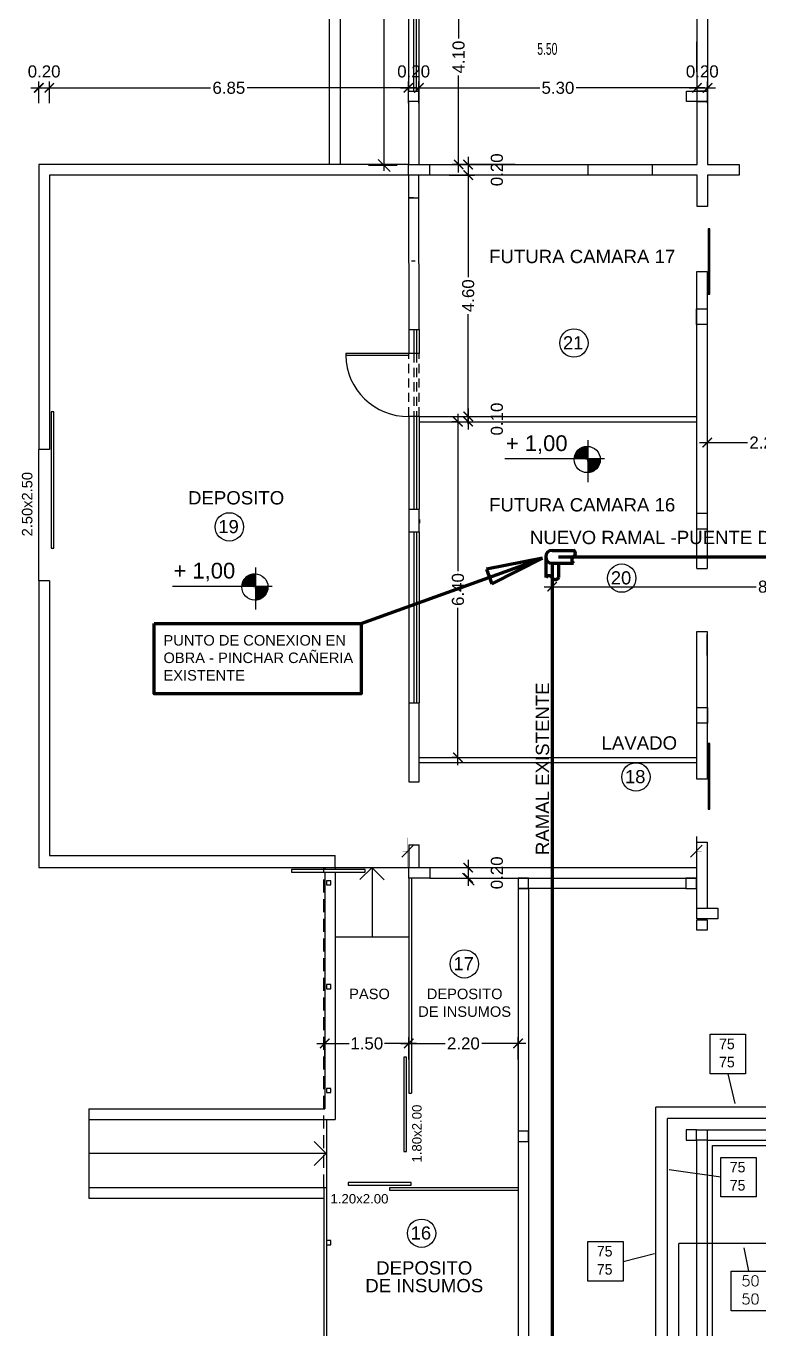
# Model space of a CAD drawing. Extents: x -106 to 115, y -156 to 65.
# Drawn here: x -22.27 to -8.31, y -68.69 to -43.86 of the extents above; entities that cross this region are included whole.
import ezdxf
from ezdxf.enums import TextEntityAlignment as Align

# ---------------------------------------------------------------- set-up
doc = ezdxf.new("R2010")
doc.units = 0
doc.header["$LTSCALE"] = 100
doc.header["$MEASUREMENT"] = 0
doc.linetypes.add('HIDDEN', pattern=[0.375, 0.25, -0.125])
doc.layers.get('0').update_dxf_attribs({"color": 9, "linetype": 'CONTINUOUS'})
doc.layers.get('DEFPOINTS').update_dxf_attribs({"color": 9, "linetype": 'CONTINUOUS'})
for name, color, linetype in [('COTAS', 9, 'CONTINUOUS'), ('IFA-BAJA01', 5, 'CONTINUOUS'), ('IFA-MEDIA 02', 32, 'CONTINUOUS'), ('MUROS', 9, 'CONTINUOUS'), ('PUERTAS', 9, 'CONTINUOUS'), ('SOLADO-CORTE', 9, 'CONTINUOUS'), ('texto', 9, 'CONTINUOUS'), ('UNTITLED-1', 9, 'CONTINUOUS')]:
    doc.layers.add(name, color=color, linetype=linetype)
doc.layers.add('IFA-MEDIA 01', color=20, linetype='CONTINUOUS', lineweight=30)
doc.styles.get("Standard").update_dxf_attribs({"font": 'arial.ttf'})
doc.dimstyles.get("Standard").update_dxf_attribs({"dimtxt": 0.23, "dimasz": 0.18, "dimexe": 0.12, "dimexo": 0.2, "dimgap": 0.05, "dimtad": 0, "dimzin": 0, "dimdsep": 46, "dimtxsty": 'Standard', "dimblk": 'ARCHTICK', "dimcen": 0.09, "dimdle": 0.15, "dimadec": 0, "dimazin": 0, "dimtfac": 1, "dimtofl": 0, "dimtmove": 2, "dimatfit": 3, "dimfxl": 1, "dimtolj": 1, "dimtzin": 0, "dimarcsym": 0})

# ---------------------------------------------------------------- blocks, each defined once
blk = doc.blocks.new('_ARCHTICK')
at = {"color": 0, "linetype": 'ByBlock', "const_width": 0.15}
blk.add_lwpolyline([(-0.5, -0.5), (0.5, 0.5)], dxfattribs=at)
blk = doc.blocks.new('*D125')
at = {"layer": 'COTAS', "color": 0, "linetype": 'Continuous', "lineweight": -2, "transparency": 16777216}
for p, q in [((-16.732, -63.253), (-16.119, -63.253)), ((-16.581, -63.56), (-16.581, -63.133)), ((-14.832, -63.253), (-15.444, -63.253)), ((-14.982, -63.56), (-14.982, -63.133))]:
    blk.add_line(p, q, dxfattribs=at)
at = {"layer": 'DEFPOINTS', "color": 0, "linetype": 'Continuous', "transparency": 16777216}
for p in [(-14.982, -63.253), (-16.581, -63.76), (-14.982, -63.76)]:
    blk.add_point(p, dxfattribs=at)
at = {"layer": 'COTAS', "color": 0, "linetype": 'Continuous', "lineweight": -2, "transparency": 16777216, "xscale": 0.18, "yscale": 0.18, "zscale": 0.18, "rotation": 180}
blk.add_blockref('_ARCHTICK', (-16.581, -63.253), dxfattribs=at)
at = {"layer": 'COTAS', "color": 0, "linetype": 'Continuous', "lineweight": -2, "transparency": 16777216, "xscale": 0.18, "yscale": 0.18, "zscale": 0.18}
blk.add_blockref('_ARCHTICK', (-14.982, -63.253), dxfattribs=at)
at = {"layer": 'COTAS', "color": 0, "linetype": 'Continuous', "transparency": 16777216, "insert": (-15.781, -63.253), "char_height": 0.23, "attachment_point": 5}
blk.add_mtext('\\A1;1.50', dxfattribs=at)
blk = doc.blocks.new('*D126')
at = {"layer": 'COTAS', "color": 0, "linetype": 'Continuous', "lineweight": -2, "transparency": 16777216}
for p, q in [((-15.132, -63.253), (-14.29, -63.253)), ((-14.982, -63.56), (-14.982, -63.133)), ((-12.748, -63.253), (-13.59, -63.253)), ((-12.898, -63.56), (-12.898, -63.133))]:
    blk.add_line(p, q, dxfattribs=at)
at = {"layer": 'DEFPOINTS', "color": 0, "linetype": 'Continuous', "transparency": 16777216}
for p in [(-12.898, -63.253), (-14.982, -63.76), (-12.898, -63.76)]:
    blk.add_point(p, dxfattribs=at)
at = {"layer": 'COTAS', "color": 0, "linetype": 'Continuous', "lineweight": -2, "transparency": 16777216, "xscale": 0.18, "yscale": 0.18, "zscale": 0.18, "rotation": 180}
blk.add_blockref('_ARCHTICK', (-14.982, -63.253), dxfattribs=at)
at = {"layer": 'COTAS', "color": 0, "linetype": 'Continuous', "lineweight": -2, "transparency": 16777216, "xscale": 0.18, "yscale": 0.18, "zscale": 0.18}
blk.add_blockref('_ARCHTICK', (-12.898, -63.253), dxfattribs=at)
at = {"layer": 'COTAS', "color": 0, "linetype": 'Continuous', "transparency": 16777216, "insert": (-13.94, -63.253), "char_height": 0.23, "attachment_point": 5}
blk.add_mtext('\\A1;2.20', dxfattribs=at)
blk = doc.blocks.new('*D177')
at = {"layer": 'COTAS', "color": 0, "linetype": 'Continuous', "lineweight": -2, "transparency": 16777216}
for p, q in [((-13.848, -46.349), (-13.848, -46.849)), ((-14.212, -46.499), (-13.728, -46.499)), ((-14.212, -46.699), (-13.728, -46.699))]:
    blk.add_line(p, q, dxfattribs=at)
at = {"layer": 'DEFPOINTS', "color": 0, "linetype": 'Continuous', "transparency": 16777216}
for p in [(-14.412, -46.499), (-14.412, -46.699), (-13.848, -46.699)]:
    blk.add_point(p, dxfattribs=at)
at = {"layer": 'COTAS', "color": 0, "linetype": 'Continuous', "lineweight": -2, "transparency": 16777216, "xscale": 0.18, "yscale": 0.18, "zscale": 0.18}
for p, rotation in [((-13.848, -46.499), 90), ((-13.848, -46.699), 270)]:
    blk.add_blockref('_ARCHTICK', p, dxfattribs=dict(at, rotation=rotation))
at = {"layer": 'COTAS', "color": 0, "linetype": 'Continuous', "transparency": 16777216, "insert": (-13.301, -46.599), "char_height": 0.23, "attachment_point": 5, "rotation": 90}
blk.add_mtext('\\A1;0.20', dxfattribs=at)
blk = doc.blocks.new('*D178')
at = {"layer": 'COTAS', "color": 0, "linetype": 'Continuous', "lineweight": -2, "transparency": 16777216}
for p, q in [((-13.848, -46.549), (-13.848, -48.646)), ((-14.212, -46.699), (-13.728, -46.699)), ((-13.848, -51.45), (-13.848, -49.352)), ((-14.212, -51.3), (-13.728, -51.3))]:
    blk.add_line(p, q, dxfattribs=at)
at = {"layer": 'DEFPOINTS', "color": 0, "linetype": 'Continuous', "transparency": 16777216}
for p in [(-14.412, -46.699), (-14.412, -51.3), (-13.848, -51.3)]:
    blk.add_point(p, dxfattribs=at)
at = {"layer": 'COTAS', "color": 0, "linetype": 'Continuous', "lineweight": -2, "transparency": 16777216, "xscale": 0.18, "yscale": 0.18, "zscale": 0.18}
for p, rotation in [((-13.848, -46.699), 90), ((-13.848, -51.3), 270)]:
    blk.add_blockref('_ARCHTICK', p, dxfattribs=dict(at, rotation=rotation))
at = {"layer": 'COTAS', "color": 0, "linetype": 'Continuous', "transparency": 16777216, "insert": (-13.848, -48.999), "char_height": 0.23, "attachment_point": 5, "rotation": 90}
blk.add_mtext('\\A1;4.60', dxfattribs=at)
blk = doc.blocks.new('*D179')
at = {"layer": 'COTAS', "color": 0, "linetype": 'Continuous', "lineweight": -2, "transparency": 16777216}
for p, q in [((-13.848, -51.15), (-13.848, -51.55)), ((-14.212, -51.3), (-13.728, -51.3)), ((-14.212, -51.4), (-13.728, -51.4))]:
    blk.add_line(p, q, dxfattribs=at)
at = {"layer": 'DEFPOINTS', "color": 0, "linetype": 'Continuous', "transparency": 16777216}
for p in [(-14.412, -51.3), (-14.412, -51.4), (-13.848, -51.4)]:
    blk.add_point(p, dxfattribs=at)
at = {"layer": 'COTAS', "color": 0, "linetype": 'Continuous', "lineweight": -2, "transparency": 16777216, "xscale": 0.18, "yscale": 0.18, "zscale": 0.18}
for p, rotation in [((-13.848, -51.3), 90), ((-13.848, -51.4), 270)]:
    blk.add_blockref('_ARCHTICK', p, dxfattribs=dict(at, rotation=rotation))
at = {"layer": 'COTAS', "color": 0, "linetype": 'Continuous', "transparency": 16777216, "insert": (-13.301, -51.35), "char_height": 0.23, "attachment_point": 5, "rotation": 90}
blk.add_mtext('\\A1;0.10', dxfattribs=at)
blk = doc.blocks.new('*D180')
at = {"layer": 'COTAS', "color": 0, "linetype": 'Continuous', "lineweight": -2, "transparency": 16777216}
for p, q in [((-13.848, -59.75), (-13.848, -60.25)), ((-14.212, -59.9), (-13.728, -59.9)), ((-14.212, -60.1), (-13.728, -60.1))]:
    blk.add_line(p, q, dxfattribs=at)
at = {"layer": 'DEFPOINTS', "color": 0, "linetype": 'Continuous', "transparency": 16777216}
for p in [(-14.412, -59.9), (-14.412, -60.1), (-13.848, -60.1)]:
    blk.add_point(p, dxfattribs=at)
at = {"layer": 'COTAS', "color": 0, "linetype": 'Continuous', "lineweight": -2, "transparency": 16777216, "xscale": 0.18, "yscale": 0.18, "zscale": 0.18}
for p, rotation in [((-13.848, -59.9), 90), ((-13.848, -60.1), 270)]:
    blk.add_blockref('_ARCHTICK', p, dxfattribs=dict(at, rotation=rotation))
at = {"layer": 'COTAS', "color": 0, "linetype": 'Continuous', "transparency": 16777216, "insert": (-13.301, -60), "char_height": 0.23, "attachment_point": 5, "rotation": 90}
blk.add_mtext('\\A1;0.20', dxfattribs=at)
blk = doc.blocks.new('*D220')
at = {"layer": 'COTAS', "color": 0, "linetype": 'Continuous', "lineweight": -2, "transparency": 16777216}
for p, q in [((-9.292, -51.509), (-9.292, -51.92)), ((-7.063, -51.509), (-7.063, -51.92)), ((-9.442, -51.8), (-8.528, -51.8)), ((-6.913, -51.8), (-7.827, -51.8))]:
    blk.add_line(p, q, dxfattribs=at)
at = {"layer": 'DEFPOINTS', "color": 0, "linetype": 'Continuous', "transparency": 16777216}
for p in [(-9.292, -51.309), (-7.063, -51.309), (-7.063, -51.8)]:
    blk.add_point(p, dxfattribs=at)
at = {"layer": 'COTAS', "color": 0, "linetype": 'Continuous', "lineweight": -2, "transparency": 16777216, "xscale": 0.18, "yscale": 0.18, "zscale": 0.18, "rotation": 180}
blk.add_blockref('_ARCHTICK', (-9.292, -51.8), dxfattribs=at)
at = {"layer": 'COTAS', "color": 0, "linetype": 'Continuous', "lineweight": -2, "transparency": 16777216, "xscale": 0.18, "yscale": 0.18, "zscale": 0.18}
blk.add_blockref('_ARCHTICK', (-7.063, -51.8), dxfattribs=at)
at = {"layer": 'COTAS', "color": 0, "linetype": 'Continuous', "transparency": 16777216, "insert": (-8.177, -51.8), "char_height": 0.23, "attachment_point": 5}
blk.add_mtext('\\A1;2.20', dxfattribs=at)
blk = doc.blocks.new('*D236')
at = {"layer": 'COTAS', "color": 0, "linetype": 'Continuous', "lineweight": -2, "transparency": 16777216}
for p, q in [((-21.831, -45.328), (-21.831, -44.917)), ((-14.988, -45.328), (-14.988, -44.917)), ((-21.982, -45.037), (-18.76, -45.037)), ((-14.838, -45.037), (-18.06, -45.037))]:
    blk.add_line(p, q, dxfattribs=at)
at = {"layer": 'DEFPOINTS', "color": 0, "linetype": 'Continuous', "transparency": 16777216}
for p in [(-14.988, -45.037), (-21.831, -45.528), (-14.988, -45.528)]:
    blk.add_point(p, dxfattribs=at)
at = {"layer": 'COTAS', "color": 0, "linetype": 'Continuous', "lineweight": -2, "transparency": 16777216, "xscale": 0.18, "yscale": 0.18, "zscale": 0.18, "rotation": 180}
blk.add_blockref('_ARCHTICK', (-21.831, -45.037), dxfattribs=at)
at = {"layer": 'COTAS', "color": 0, "linetype": 'Continuous', "lineweight": -2, "transparency": 16777216, "xscale": 0.18, "yscale": 0.18, "zscale": 0.18}
blk.add_blockref('_ARCHTICK', (-14.988, -45.037), dxfattribs=at)
at = {"layer": 'COTAS', "color": 0, "linetype": 'Continuous', "transparency": 16777216, "insert": (-18.41, -45.037), "char_height": 0.23, "attachment_point": 5}
blk.add_mtext('\\A1;6.85', dxfattribs=at)
blk = doc.blocks.new('*D237')
at = {"layer": 'COTAS', "color": 0, "linetype": 'Continuous', "lineweight": -2, "transparency": 16777216}
for p, q in [((-14.988, -45.328), (-14.988, -44.917)), ((-14.788, -45.328), (-14.788, -44.917)), ((-15.138, -45.037), (-14.638, -45.037))]:
    blk.add_line(p, q, dxfattribs=at)
at = {"layer": 'DEFPOINTS', "color": 0, "linetype": 'Continuous', "transparency": 16777216}
for p in [(-14.788, -45.037), (-14.988, -45.528), (-14.788, -45.528)]:
    blk.add_point(p, dxfattribs=at)
at = {"layer": 'COTAS', "color": 0, "linetype": 'Continuous', "lineweight": -2, "transparency": 16777216, "xscale": 0.18, "yscale": 0.18, "zscale": 0.18, "rotation": 180}
blk.add_blockref('_ARCHTICK', (-14.988, -45.037), dxfattribs=at)
at = {"layer": 'COTAS', "color": 0, "linetype": 'Continuous', "lineweight": -2, "transparency": 16777216, "xscale": 0.18, "yscale": 0.18, "zscale": 0.18}
blk.add_blockref('_ARCHTICK', (-14.788, -45.037), dxfattribs=at)
at = {"layer": 'COTAS', "color": 0, "linetype": 'Continuous', "transparency": 16777216, "insert": (-14.888, -44.725), "char_height": 0.23, "attachment_point": 5}
blk.add_mtext('\\A1;0.20', dxfattribs=at)
blk = doc.blocks.new('*D238')
at = {"layer": 'COTAS', "color": 0, "linetype": 'Continuous', "lineweight": -2, "transparency": 16777216}
for p, q in [((-14.788, -45.328), (-14.788, -44.917)), ((-9.487, -45.328), (-9.487, -44.917)), ((-14.938, -45.037), (-12.486, -45.037)), ((-9.337, -45.037), (-11.789, -45.037))]:
    blk.add_line(p, q, dxfattribs=at)
at = {"layer": 'DEFPOINTS', "color": 0, "linetype": 'Continuous', "transparency": 16777216}
for p in [(-9.487, -45.037), (-14.788, -45.528), (-9.487, -45.528)]:
    blk.add_point(p, dxfattribs=at)
at = {"layer": 'COTAS', "color": 0, "linetype": 'Continuous', "lineweight": -2, "transparency": 16777216, "xscale": 0.18, "yscale": 0.18, "zscale": 0.18, "rotation": 180}
blk.add_blockref('_ARCHTICK', (-14.788, -45.037), dxfattribs=at)
at = {"layer": 'COTAS', "color": 0, "linetype": 'Continuous', "lineweight": -2, "transparency": 16777216, "xscale": 0.18, "yscale": 0.18, "zscale": 0.18}
blk.add_blockref('_ARCHTICK', (-9.487, -45.037), dxfattribs=at)
at = {"layer": 'COTAS', "color": 0, "linetype": 'Continuous', "transparency": 16777216, "insert": (-12.138, -45.037), "char_height": 0.23, "attachment_point": 5}
blk.add_mtext('\\A1;5.30', dxfattribs=at)
blk = doc.blocks.new('*D239')
at = {"layer": 'COTAS', "color": 0, "linetype": 'Continuous', "lineweight": -2, "transparency": 16777216}
for p, q in [((-9.487, -45.328), (-9.487, -44.917)), ((-9.287, -45.328), (-9.287, -44.917)), ((-9.637, -45.037), (-9.137, -45.037))]:
    blk.add_line(p, q, dxfattribs=at)
at = {"layer": 'DEFPOINTS', "color": 0, "linetype": 'Continuous', "transparency": 16777216}
for p in [(-9.287, -45.037), (-9.487, -45.528), (-9.287, -45.528)]:
    blk.add_point(p, dxfattribs=at)
at = {"layer": 'COTAS', "color": 0, "linetype": 'Continuous', "lineweight": -2, "transparency": 16777216, "xscale": 0.18, "yscale": 0.18, "zscale": 0.18, "rotation": 180}
blk.add_blockref('_ARCHTICK', (-9.487, -45.037), dxfattribs=at)
at = {"layer": 'COTAS', "color": 0, "linetype": 'Continuous', "lineweight": -2, "transparency": 16777216, "xscale": 0.18, "yscale": 0.18, "zscale": 0.18}
blk.add_blockref('_ARCHTICK', (-9.287, -45.037), dxfattribs=at)
at = {"layer": 'COTAS', "color": 0, "linetype": 'Continuous', "transparency": 16777216, "insert": (-9.387, -44.725), "char_height": 0.23, "attachment_point": 5}
blk.add_mtext('\\A1;0.20', dxfattribs=at)
blk = doc.blocks.new('*D240')
at = {"layer": 'COTAS', "color": 0, "linetype": 'Continuous', "lineweight": -2, "transparency": 16777216}
for p, q in [((-22.032, -45.328), (-22.032, -44.917)), ((-21.831, -45.328), (-21.831, -44.917)), ((-22.181, -45.037), (-21.681, -45.037))]:
    blk.add_line(p, q, dxfattribs=at)
at = {"layer": 'DEFPOINTS', "color": 0, "linetype": 'Continuous', "transparency": 16777216}
for p in [(-21.831, -45.037), (-22.032, -45.528), (-21.831, -45.528)]:
    blk.add_point(p, dxfattribs=at)
at = {"layer": 'COTAS', "color": 0, "linetype": 'Continuous', "lineweight": -2, "transparency": 16777216, "xscale": 0.18, "yscale": 0.18, "zscale": 0.18, "rotation": 180}
blk.add_blockref('_ARCHTICK', (-22.032, -45.037), dxfattribs=at)
at = {"layer": 'COTAS', "color": 0, "linetype": 'Continuous', "lineweight": -2, "transparency": 16777216, "xscale": 0.18, "yscale": 0.18, "zscale": 0.18}
blk.add_blockref('_ARCHTICK', (-21.831, -45.037), dxfattribs=at)
at = {"layer": 'COTAS', "color": 0, "linetype": 'Continuous', "transparency": 16777216, "insert": (-21.931, -44.725), "char_height": 0.23, "attachment_point": 5}
blk.add_mtext('\\A1;0.20', dxfattribs=at)
blk = doc.blocks.new('*D262')
at = {"layer": 'COTAS', "color": 0, "linetype": 'Continuous', "lineweight": -2, "transparency": 16777216}
for p, q in [((-12.955, -42.401), (-14.151, -42.401)), ((-14.031, -42.251), (-14.031, -44.097)), ((-14.031, -46.649), (-14.031, -44.803)), ((-12.955, -46.499), (-14.151, -46.499))]:
    blk.add_line(p, q, dxfattribs=at)
at = {"layer": 'DEFPOINTS', "color": 0, "linetype": 'Continuous', "transparency": 16777216}
for p in [(-14.031, -42.401), (-12.755, -42.401), (-12.755, -46.499)]:
    blk.add_point(p, dxfattribs=at)
at = {"layer": 'COTAS', "color": 0, "linetype": 'Continuous', "lineweight": -2, "transparency": 16777216, "xscale": 0.18, "yscale": 0.18, "zscale": 0.18}
for p, rotation in [((-14.031, -42.401), 90), ((-14.031, -46.499), 270)]:
    blk.add_blockref('_ARCHTICK', p, dxfattribs=dict(at, rotation=rotation))
at = {"layer": 'COTAS', "color": 0, "linetype": 'Continuous', "transparency": 16777216, "insert": (-14.031, -44.45), "char_height": 0.23, "attachment_point": 5, "rotation": 90}
blk.add_mtext('\\A1;4.10', dxfattribs=at)
blk = doc.blocks.new('*D263')
at = {"layer": 'COTAS', "color": 0, "linetype": 'Continuous', "lineweight": -2, "transparency": 16777216}
for p, q in [((-14.048, -51.4), (-14.163, -51.4)), ((-14.043, -51.25), (-14.043, -54.251)), ((-14.043, -57.95), (-14.043, -54.949)), ((-14.087, -57.8), (-14.163, -57.8))]:
    blk.add_line(p, q, dxfattribs=at)
at = {"layer": 'DEFPOINTS', "color": 0, "linetype": 'Continuous', "transparency": 16777216}
for p in [(-14.043, -51.4), (-13.848, -51.4), (-13.887, -57.8)]:
    blk.add_point(p, dxfattribs=at)
at = {"layer": 'COTAS', "color": 0, "linetype": 'Continuous', "lineweight": -2, "transparency": 16777216, "xscale": 0.18, "yscale": 0.18, "zscale": 0.18}
for p, rotation in [((-14.043, -51.4), 90), ((-14.043, -57.8), 270)]:
    blk.add_blockref('_ARCHTICK', p, dxfattribs=dict(at, rotation=rotation))
at = {"layer": 'COTAS', "color": 0, "linetype": 'Continuous', "transparency": 16777216, "insert": (-14.043, -54.6), "char_height": 0.23, "attachment_point": 5, "rotation": 90}
blk.add_mtext('\\A1;6.40', dxfattribs=at)
blk = doc.blocks.new('*D286')
at = {"layer": 'DEFPOINTS', "color": 0, "linetype": 'Continuous', "lineweight": 70, "transparency": 16777216}
for p in [(-12.248, -53.976), (-3.777, -53.976), (-3.777, -54.546)]:
    blk.add_point(p, dxfattribs=at)
at = {"layer": 'IFA-BAJA01', "color": 0, "linetype": 'Continuous', "lineweight": -2, "transparency": 16777216}
for p, q in [((-12.248, -54.176), (-12.248, -54.666)), ((-3.777, -54.176), (-3.777, -54.666)), ((-12.398, -54.546), (-8.361, -54.546)), ((-3.627, -54.546), (-7.664, -54.546))]:
    blk.add_line(p, q, dxfattribs=at)
at = {"layer": 'IFA-BAJA01', "color": 0, "linetype": 'Continuous', "lineweight": -2, "transparency": 16777216, "xscale": 0.18, "yscale": 0.18, "zscale": 0.18, "rotation": 180}
blk.add_blockref('_ARCHTICK', (-12.248, -54.546), dxfattribs=at)
at = {"layer": 'IFA-BAJA01', "color": 0, "linetype": 'Continuous', "lineweight": -2, "transparency": 16777216, "xscale": 0.18, "yscale": 0.18, "zscale": 0.18}
blk.add_blockref('_ARCHTICK', (-3.777, -54.546), dxfattribs=at)
at = {"layer": 'IFA-BAJA01', "color": 0, "linetype": 'Continuous', "lineweight": 70, "transparency": 16777216, "insert": (-8.012, -54.546), "char_height": 0.23, "attachment_point": 5}
blk.add_mtext('\\A1;8.47', dxfattribs=at)

msp = doc.modelspace()

# ---------------------------------------------------------------- hatches: boundary and pattern name
at = {"linetype": 'Continuous'}
h = msp.add_hatch(dxfattribs=at)
h.set_pattern_fill('ANSI31', color=256, scale=0.01, style=0)
h.set_pattern_definition([(45, (-19.1031012, -21.7951839), (-0.000883883476, 0.000883883476), [])])
h.paths.add_polyline_path([(-11.57, -52.111), (-11.57, -51.871, 0.414214), (-11.83, -52.111)])
h.paths.add_polyline_path([(-11.57, -52.371, 0.402543), (-11.33, -52.121, 0.010003), (-11.33, -52.111), (-11.57, -52.111)])
h = msp.add_hatch(dxfattribs=at)
h.set_pattern_fill('ANSI31', color=256, scale=0.01, style=0)
h.set_pattern_definition([(45, (-25.4368595, -24.2253361), (-0.000883883476, 0.000883883476), [])])
h.paths.add_polyline_path([(-17.904, -54.541), (-17.904, -54.301, 0.414214), (-18.164, -54.541)])
h.paths.add_polyline_path([(-17.904, -54.801, 0.402543), (-17.664, -54.551, 0.010003), (-17.664, -54.541), (-17.904, -54.541)])

# ---------------------------------------------------------------- linework, layer by layer
for p, q in [((-14.988, -40.201), (-14.988, -45.1)), ((-14.888, -40.201), (-14.888, -45.1)), ((-14.838, -40.201), (-14.838, -45.1)), ((-14.788, -40.201), (-14.788, -45.1)), ((-14.988, -45.3), (-14.988, -46.499)), ((-14.788, -45.3), (-14.788, -46.499)), ((-14.588, -46.499), (-10.335, -46.499)), ((-11.569, -46.499), (-11.569, -46.699)), ((-14.988, -46.699), (-14.988, -47.134)), ((-14.788, -47.134), (-14.788, -46.699)), ((-10.335, -46.699), (-14.588, -46.699)), ((-14.988, -47.12), (-14.982, -49.64)), ((-14.988, -47.12), (-14.788, -47.134)), ((-14.988, -47.134), (-14.788, -47.134)), ((-14.781, -49.64), (-14.788, -47.134)), ((-14.982, -49.64), (-14.781, -49.64)), ((-14.982, -49.64), (-14.982, -50.1)), ((-14.882, -49.64), (-14.882, -50.1)), ((-14.832, -49.64), (-14.832, -50.1)), ((-14.781, -49.64), (-14.781, -50.1)), ((-14.982, -51.3), (-14.982, -53.066)), ((-14.882, -51.3), (-14.882, -53.066)), ((-14.832, -51.3), (-14.832, -53.066)), ((-14.781, -51.3), (-9.5, -51.3)), ((-14.781, -51.3), (-14.781, -53.066)), ((-14.781, -51.4), (-9.5, -51.4)), ((-14.982, -53.066), (-14.982, -53.501)), ((-14.982, -53.066), (-14.781, -53.066)), ((-14.781, -53.501), (-14.781, -53.066)), ((-14.982, -53.501), (-14.781, -53.501)), ((-14.982, -53.501), (-14.982, -56.761)), ((-14.882, -53.501), (-14.882, -56.761)), ((-14.832, -53.501), (-14.832, -56.761)), ((-14.781, -53.501), (-14.781, -56.761)), ((-9.492, -54.2), (-9.292, -54.2)), ((-9.492, -55.4), (-9.292, -55.4)), ((-14.982, -56.761), (-14.781, -56.761)), ((-14.982, -56.761), (-14.982, -58.265)), ((-14.781, -58.265), (-14.781, -56.761)), ((-14.781, -57.8), (-9.5, -57.8)), ((-14.781, -57.9), (-9.5, -57.9)), ((-14.982, -58.265), (-14.781, -58.265)), ((-14.982, -59.465), (-14.781, -59.465)), ((-14.982, -59.465), (-14.982, -59.9)), ((-14.781, -59.9), (-14.781, -59.465)), ((-16.581, -59.9), (-16.581, -59.935)), ((-16.581, -59.985), (-16.581, -64.5)), ((-16.381, -59.9), (-16.381, -59.935)), ((-16.381, -59.9), (-14.982, -59.9)), ((-16.381, -59.985), (-16.381, -64.7)), ((-14.582, -59.9), (-9.5, -59.9)), ((-14.582, -60.1), (-9.5, -60.1)), ((-9.7, -60.3), (-12.898, -60.3)), ((-12.898, -60.3), (-12.898, -85.1)), ((-12.698, -60.3), (-12.698, -85.1)), ((-16.381, -61.218), (-14.982, -61.218)), ((-21.081, -64.5), (-16.581, -64.5)), ((-21.081, -64.5), (-21.081, -66.2)), ((-21.081, -64.7), (-16.381, -64.7)), ((-16.548, -64.7), (-16.548, -66)), ((-9.295, -64.899), (1.701, -64.899)), ((-9.495, -65.099), (-9.495, -69.9)), ((-9.295, -65.099), (-9.295, -69.9)), ((-9.295, -65.099), (1.501, -65.099)), ((-9.195, -69.8), (-9.195, -65.199)), ((-9.195, -65.199), (1.401, -65.199)), ((-21.081, -66), (-16.598, -66)), ((-21.081, -66.2), (-16.598, -66.2))]:
    msp.add_line(p, q, dxfattribs=at)
for points in [[(-14.988, -45.1), (-14.788, -45.1), (-14.788, -45.3), (-14.988, -45.3)], [(-14.988, -46.499), (-14.588, -46.499), (-14.588, -46.699), (-14.988, -46.699)], [(-14.982, -59.9), (-14.582, -59.9), (-14.582, -60.1), (-14.982, -60.1)], [(-12.898, -60.3), (-12.698, -60.3), (-12.698, -60.1), (-12.898, -60.1)], [(-9.5, -60.1), (-9.7, -60.1), (-9.7, -60.3), (-9.5, -60.3)], [(-16.548, -60.23), (-16.468, -60.23), (-16.468, -60.15), (-16.548, -60.15)], [(-16.548, -62.21), (-16.468, -62.21), (-16.468, -62.13), (-16.548, -62.13)], [(-16.548, -64.19), (-16.468, -64.19), (-16.468, -64.11), (-16.548, -64.11)], [(-12.898, -65.123), (-12.698, -65.123), (-12.698, -64.923), (-12.898, -64.923)], [(-9.695, -65.099), (-9.495, -65.099), (-9.495, -64.899), (-9.695, -64.899)], [(-9.295, -65.099), (-9.495, -65.099), (-9.495, -64.899), (-9.295, -64.899)], [(-16.548, -67.09), (-16.468, -67.09), (-16.468, -67.01), (-16.548, -67.01)]]:
    msp.add_lwpolyline(points, close=True, dxfattribs=at)
at = {"layer": 'IFA-BAJA01', "color": 1, "linetype": 'Continuous', "lineweight": 70}
for p, q in [((-12.248, -53.853), (-11.843, -53.853)), ((-15.888, -55.247), (-12.433, -54.003)), ((-12.433, -54.003), (-13.498, -54.212)), ((-13.395, -54.493), (-12.433, -54.003)), ((-12.248, -54.099), (-11.843, -54.099)), ((-12.125, -53.976), (-4.182, -53.976)), ((-13.498, -54.212), (-13.395, -54.493))]:
    msp.add_line(p, q, dxfattribs=at)
at = {"layer": 'IFA-BAJA01', "color": 4, "linetype": 'Continuous', "lineweight": 70}
for p, q in [((-12.371, -53.976), (-12.371, -54.371)), ((-12.248, -54.099), (-12.248, -70.277)), ((-12.125, -54.099), (-12.125, -54.371))]:
    msp.add_line(p, q, dxfattribs=at)
at = {"layer": 'IFA-BAJA01', "color": 1, "linetype": 'Continuous', "lineweight": 70}
msp.add_lwpolyline([(-19.833, -55.247), (-15.888, -55.247), (-15.888, -56.585), (-19.833, -56.585)], close=True, dxfattribs=at)
for centre, radius, start, end in [((-12.248, -53.976), 0.123, 90, 270), ((-11.873, -53.914), 0.0689, 296.6823, 63.3177), ((-11.802, -54.037), 0.0738, 123.5095, 236.4905)]:
    msp.add_arc(centre, radius, start, end, dxfattribs=at)
at = {"layer": 'IFA-BAJA01', "color": 4, "linetype": 'Continuous', "lineweight": 70}
for centre, radius, start, end in [((-12.309, -54.411), 0.0738, 33.5095, 146.4905), ((-12.186, -54.34), 0.0689, 206.6823, 333.3177)]:
    msp.add_arc(centre, radius, start, end, dxfattribs=at)
at = {"layer": 'IFA-MEDIA 01', "linetype": 'Continuous'}
for p, q in [((-10.271, -70.497), (-10.271, -64.465)), ((3.316, -64.465), (-10.271, -64.465)), ((-10.051, -70.717), (-10.051, -64.685)), ((3.536, -64.685), (-10.051, -64.685)), ((-9.831, -70.937), (-9.831, -67.064)), ((-3.343, -67.064), (-9.831, -67.064))]:
    msp.add_line(p, q, dxfattribs=at)
at = {"layer": 'IFA-MEDIA 02', "linetype": 'Continuous'}
for p, q in [((-8.9, -63.831), (-8.767, -64.4)), ((-9.034, -65.803), (-10.018, -65.66)), ((-10.893, -67.406), (-10.299, -67.256)), ((-8.502, -67.595), (-8.586, -67.15))]:
    msp.add_line(p, q, dxfattribs=at)
at = {"layer": 'IFA-MEDIA 02'}
for points in [[(-9.237, -63.078), (-8.563, -63.078), (-8.563, -63.831), (-9.237, -63.831)], [(-9.034, -65.427), (-8.359, -65.427), (-8.359, -66.179), (-9.034, -66.179)], [(-11.567, -67.03), (-10.893, -67.03), (-10.893, -67.782), (-11.567, -67.782)], [(-8.839, -67.595), (-8.165, -67.595), (-8.165, -68.347), (-8.839, -68.347)]]:
    msp.add_lwpolyline(points, close=True, dxfattribs=at)
at = {"layer": 'MUROS', "linetype": 'Continuous'}
for p, q in [((-14.988, -46.499), (-22.032, -46.499)), ((-22.032, -46.499), (-22.032, -51.933)), ((-14.988, -46.699), (-21.831, -46.699)), ((-21.831, -46.699), (-21.831, -51.933)), ((-21.831, -51.933), (-22.032, -51.933)), ((-22.032, -54.433), (-22.032, -51.933)), ((-21.831, -54.433), (-22.032, -54.433)), ((-22.032, -54.433), (-22.032, -59.9)), ((-21.831, -54.433), (-21.831, -59.668)), ((-21.831, -59.668), (-16.381, -59.668)), ((-16.381, -59.9), (-16.381, -59.668)), ((-22.032, -59.9), (-16.381, -59.9)), ((-14.982, -60.1), (-14.982, -64.2)), ((-14.931, -60.1), (-14.931, -64.2)), ((-14.982, -64.2), (-14.931, -64.2)), ((-16.598, -66), (-16.598, -69.5)), ((-16.598, -66), (-16.548, -66)), ((-16.548, -66), (-16.548, -69.45)), ((-15.348, -66), (-15.348, -66.05)), ((-15.348, -66), (-12.898, -66)), ((-15.348, -66.05), (-12.898, -66.05))]:
    msp.add_line(p, q, dxfattribs=at)
at = {"layer": 'MUROS', "linetype": 'HIDDEN', "ltscale": 0.01}
msp.add_line((-16.598, -66), (-16.598, -59.92), dxfattribs=at)
at = {"layer": 'PUERTAS', "linetype": 'Continuous'}
for points in [[(-21.798, -53.812), (-21.748, -53.812), (-21.748, -51.212), (-21.798, -51.212)], [(-17.215, -59.985), (-15.815, -59.985), (-15.815, -59.935), (-17.215, -59.935)]]:
    msp.add_lwpolyline(points, close=True, dxfattribs=at)
at = {"layer": 'SOLADO-CORTE', "linetype": 'Continuous'}
for points in [[(-15.077, -65.313), (-15.027, -65.313), (-15.027, -63.513), (-15.077, -63.513)], [(-14.933, -65.956), (-14.933, -65.906), (-16.133, -65.906), (-16.133, -65.956)]]:
    msp.add_lwpolyline(points, close=True, dxfattribs=at)
at = {"layer": 'texto', "linetype": 'Continuous'}
for p, q in [((-14.781, -50.1), (-14.982, -50.1)), ((-14.781, -51.3), (-14.982, -51.3))]:
    msp.add_line(p, q, dxfattribs=at)
at = {"layer": 'texto', "linetype": 'HIDDEN', "ltscale": 0.007}
for p, q in [((-14.982, -51.3), (-14.982, -50.1)), ((-14.882, -50.1), (-14.882, -51.3)), ((-14.832, -50.1), (-14.832, -51.3)), ((-14.781, -51.3), (-14.781, -50.1))]:
    msp.add_line(p, q, dxfattribs=at)
at = {"layer": 'texto', "linetype": 'Continuous'}
for points in [[(-9.243, -48.972), (-9.243, -47.722), (-9.273, -47.722), (-9.273, -48.972)], [(-14.982, -50.1), (-16.181, -50.1), (-16.181, -50.135), (-14.982, -50.135)], [(-9.243, -58.787), (-9.243, -57.537), (-9.273, -57.537), (-9.273, -58.787)]]:
    msp.add_lwpolyline(points, close=True, dxfattribs=at)
for centre, radius in [((4.578, -45.728), 110.721), ((-11.834, -49.901), 0.27), ((-18.401, -53.405), 0.27), ((-10.922, -54.383), 0.27), ((-10.652, -58.172), 0.27), ((-13.921, -61.736), 0.27), ((-14.737, -66.87), 0.27)]:
    msp.add_circle(centre, radius, dxfattribs=at)
msp.add_arc((-14.999, -50.117), 1.183, 180.8479, 270.8479, dxfattribs=at)
at = {"layer": 'UNTITLED-1', "linetype": 'Continuous'}
for p, q in [((-15.45, -46.517), (-15.45, -10.017)), ((-16.497, -34.957), (-16.497, -46.499)), ((-16.287, -34.937), (-16.287, -46.499)), ((-9.487, -45.1), (-9.487, -40.945)), ((-9.287, -40.945), (-9.287, -45.1)), ((-9.687, -45.1), (-9.287, -45.1)), ((-9.687, -45.3), (-9.687, -45.1)), ((-9.287, -45.1), (-9.487, -45.1)), ((-9.287, -45.1), (-9.287, -45.3)), ((-9.287, -45.3), (-9.687, -45.3)), ((-9.487, -45.3), (-9.287, -45.3)), ((-9.487, -46.499), (-9.487, -45.3)), ((-9.287, -45.3), (-9.287, -46.5)), ((-15.2, -46.517), (-15.75, -46.517)), ((-15.45, -46.617), (-15.45, -46.517)), ((-10.335, -46.499), (-9.485, -46.499)), ((-10.335, -46.699), (-10.335, -46.499)), ((-9.287, -46.5), (-8.687, -46.5)), ((-8.687, -46.5), (-8.687, -46.7)), ((-9.485, -46.699), (-10.335, -46.699)), ((-9.487, -47.3), (-9.487, -46.699)), ((-8.687, -46.7), (-9.287, -46.7)), ((-9.287, -46.7), (-9.287, -47.3)), ((-9.287, -47.3), (-9.487, -47.3)), ((-14.927, -48.333), (-14.857, -48.333)), ((-9.492, -48.54), (-9.292, -48.54)), ((-9.492, -54.2), (-9.492, -48.54)), ((-9.415, -48.543), (-9.298, -48.538)), ((-9.292, -48.54), (-9.292, -54.2)), ((-9.496, -49.25), (-9.296, -49.25)), ((-9.496, -49.55), (-9.496, -49.25)), ((-9.296, -49.25), (-9.296, -49.55)), ((-9.296, -49.55), (-9.496, -49.55)), ((-11.57, -51.751), (-11.57, -52.551)), ((-11.25, -52.111), (-13.15, -52.111)), ((-9.491, -53.146), (-9.291, -53.146)), ((-9.491, -53.446), (-9.491, -53.146)), ((-9.291, -53.146), (-9.291, -53.446)), ((-14.773, -53.332), (-14.773, -53.262)), ((-9.291, -53.446), (-9.491, -53.446)), ((-17.904, -54.181), (-17.904, -54.981)), ((-17.584, -54.541), (-19.484, -54.541)), ((-9.492, -58.215), (-9.492, -55.4)), ((-9.297, -55.454), (-9.297, -55.859)), ((-9.292, -55.4), (-9.292, -58.215)), ((-9.49, -56.846), (-9.29, -56.846)), ((-9.49, -57.146), (-9.49, -56.846)), ((-9.29, -56.846), (-9.29, -57.146)), ((-9.29, -57.146), (-9.49, -57.146)), ((-9.292, -58.215), (-9.492, -58.215)), ((-9.308, -58.217), (-9.426, -58.211)), ((-9.5, -59.307), (-9.5, -59.887)), ((-9.492, -59.415), (-9.292, -59.415)), ((-9.492, -60.68), (-9.492, -59.415)), ((-9.292, -59.415), (-9.292, -60.68)), ((-15.681, -59.9), (-15.911, -60.13)), ((-15.681, -59.9), (-15.681, -61.218)), ((-15.681, -59.906), (-15.452, -60.136)), ((-9.292, -60.68), (-9.492, -60.68)), ((-9.491, -60.676), (-9.091, -60.676)), ((-9.491, -60.876), (-9.491, -60.676)), ((-9.091, -60.676), (-9.091, -60.876)), ((-9.091, -60.876), (-9.491, -60.876)), ((-9.491, -60.896), (-9.291, -60.896)), ((-9.491, -61.096), (-9.491, -60.896)), ((-9.291, -60.896), (-9.291, -61.096)), ((-9.291, -61.096), (-9.491, -61.096)), ((-16.554, -65.35), (-16.784, -65.12)), ((-16.548, -65.35), (-21.081, -65.35)), ((-16.554, -65.35), (-16.784, -65.58))]:
    msp.add_line(p, q, dxfattribs=at)
at = {"layer": 'UNTITLED-1'}
for p, q in [((-15.562, -46.405), (-15.338, -46.63)), ((-14.888, -59.475), (-15.112, -59.7)), ((-9.612, -59.7), (-9.388, -59.475)), ((-13.959, -60.008), (-13.735, -60.232))]:
    msp.add_line(p, q, dxfattribs=at)
at = {"layer": 'UNTITLED-1', "linetype": 'Continuous', "const_width": 0.00762}
for points in [[(-9.5, -44.157), (-9.5, -44.737)], [(-15, -59.327), (-15, -59.887)], [(-15.1, -59.587), (-15, -59.587)], [(-9.5, -59.587), (-9.4, -59.587)], [(-13.847, -60.12), (-13.847, -60.22)]]:
    msp.add_lwpolyline(points, dxfattribs=at)
at = {"layer": 'UNTITLED-1', "linetype": 'Continuous'}
for centre in [(-11.58, -52.121), (-17.914, -54.551)]:
    msp.add_circle(centre, 0.25, dxfattribs=at)

# ---------------------------------------------------------------- texts
at = {"linetype": 'Continuous'}
for s, height, p in [('+ 1,00', 0.3, (-13.131, -51.96)), ('+ 1,00', 0.3, (-19.465, -54.39)), ('1.20x2.00', 0.18, (-16.473, -66.303))]:
    msp.add_text(s, height=height, dxfattribs=at).set_placement(p)
msp.add_text('1.80x2.00', height=0.18, rotation=90, dxfattribs=at).set_placement((-14.737, -65.523))
at = {"layer": 'IFA-BAJA01', "color": 1, "linetype": 'Continuous', "lineweight": 70, "insert": (-19.656, -55.468), "char_height": 0.2, "attachment_point": 1}
msp.add_mtext_dynamic_manual_height_columns('PUNTO DE CONEXION EN OBRA - PINCHAR CAÑERIA EXISTENTE', width=4.092, gutter_width=1, heights=[0], dxfattribs=at)
at = {"layer": 'IFA-MEDIA 02', "char_height": 0.20101, "width": 1.0497, "attachment_point": 1}
for s, insert in [('{\\Ftxt|c0;75}', (-9.067, -63.161)), ('{\\Ftxt|c0;75}', (-9.067, -63.507)), ('{\\Ftxt|c0;75}', (-8.863, -65.509)), ('{\\Ftxt|c0;75}', (-8.863, -65.855)), ('{\\Ftxt|c0;75}', (-11.397, -67.112)), ('{\\Ftxt|c0;75}', (-11.397, -67.458)), ('{\\Ftxt.shx|c0;50}', (-8.64, -67.677)), ('{\\Ftxt.shx|c0;50}', (-8.64, -68.023))]:
    msp.add_mtext(s, dxfattribs=dict(at, insert=insert))
at = {"layer": 'texto', "linetype": 'Continuous'}
for s, p in [('21', (-11.848, -50.021)), ('19', (-18.415, -53.525)), ('20', (-10.935, -54.502)), ('18', (-10.665, -58.291)), ('17', (-13.935, -61.856)), ('16', (-14.75, -66.99))]:
    msp.add_text(s, height=0.25, dxfattribs=at).set_placement(p, align=Align.CENTER)
at = {"layer": 'UNTITLED-1', "width": 0.625}
msp.add_text('5.50', height=0.2258, dxfattribs=at).set_placement((-12.532, -44.407))
at = {"layer": 'UNTITLED-1'}
for s, p in [('FUTURA CAMARA 17 ', (-13.45, -48.378)), ('FUTURA CAMARA 16 ', (-13.45, -53.112)), ('LAVADO', (-11.307, -57.651))]:
    msp.add_text(s, height=0.254, dxfattribs=at).set_placement(p)
msp.add_text('2.50x2.50', height=0.2, rotation=90, dxfattribs=at).set_placement((-22.154, -52.973), align=Align.CENTER)
for s, height, p in [('DEPOSITO', 0.254, (-18.272, -52.978)), ('PASO', 0.2, (-15.729, -62.408)), ('DEPOSITO', 0.2, (-13.916, -62.408)), ('DE INSUMOS', 0.2, (-13.916, -62.745)), ('DEPOSITO', 0.254, (-14.686, -67.658)), ('DE INSUMOS', 0.254, (-14.686, -67.996))]:
    msp.add_text(s, height=height, dxfattribs=at).set_placement(p, align=Align.CENTER)
at = {"layer": 'UNTITLED-1', "color": 1}
msp.add_text('NUEVO RAMAL -PUENTE DE CAÑERIAS SUBE 2 MTS ', height=0.254, dxfattribs=at).set_placement((-12.672, -53.734))
at = {"layer": 'UNTITLED-1', "color": 4}
msp.add_text('RAMAL EXISTENTE', height=0.254, rotation=90, dxfattribs=at).set_placement((-12.306, -59.662))

# ---------------------------------------------------------------- dimensions: what is measured, and where the dimension line sits
at = {"layer": 'COTAS', "linetype": 'Continuous'}
for base, p1, p2, picture, middle in [((-14.031, -42.401), (-12.755, -46.499), (-12.755, -42.401), '*D262', (-14.031, -44.45)), ((-13.848, -46.699), (-14.412, -46.499), (-14.412, -46.699), '*D177', (-13.301, -46.599)), ((-13.848, -51.3), (-14.412, -46.699), (-14.412, -51.3), '*D178', (-13.848, -48.999)), ((-13.848, -51.4), (-14.412, -51.3), (-14.412, -51.4), '*D179', (-13.301, -51.35)), ((-14.043, -51.4), (-13.887, -57.8), (-13.848, -51.4), '*D263', (-14.043, -54.6)), ((-13.848, -60.1), (-14.412, -59.9), (-14.412, -60.1), '*D180', (-13.301, -60))]:
    dim = msp.add_linear_dim(base=base, p1=p1, p2=p2, angle=90, dimstyle='Standard', dxfattribs=at)
    dim.commit()
    dim.dimension.update_dxf_attribs({"geometry": picture, "text_midpoint": middle})
for base, p1, p2, picture, middle in [((-21.831, -45.037), (-22.032, -45.528), (-21.831, -45.528), '*D240', (-21.931, -44.725)), ((-14.788, -45.037), (-14.988, -45.528), (-14.788, -45.528), '*D237', (-14.888, -44.725)), ((-9.287, -45.037), (-9.487, -45.528), (-9.287, -45.528), '*D239', (-9.387, -44.725)), ((-9.487, -45.037), (-14.788, -45.528), (-9.487, -45.528), '*D238', (-12.138, -45.037))]:
    dim = msp.add_linear_dim(base=base, p1=p1, p2=p2, dimstyle='Standard', dxfattribs=at)
    dim.commit()
    dim.dimension.update_dxf_attribs({"geometry": picture, "text_midpoint": middle})
for base, p1, p2, text, picture, middle in [((-14.988, -45.037), (-21.831, -45.528), (-14.988, -45.528), '6.85', '*D236', (-18.41, -45.037)), ((-7.063, -51.8), (-9.292, -51.309), (-7.063, -51.309), '2.20', '*D220', (-8.177, -51.8)), ((-14.982, -63.253), (-16.581, -63.76), (-14.982, -63.76), '1.50', '*D125', (-15.781, -63.253)), ((-12.898, -63.253), (-14.982, -63.76), (-12.898, -63.76), '2.20', '*D126', (-13.94, -63.253))]:
    dim = msp.add_linear_dim(base=base, p1=p1, p2=p2, text=text, dimstyle='Standard', dxfattribs=at)
    dim.commit()
    dim.dimension.update_dxf_attribs({"geometry": picture, "text_midpoint": middle})
at = {"layer": 'IFA-BAJA01', "color": 1, "linetype": 'Continuous', "lineweight": 70}
dim = msp.add_linear_dim(base=(-3.777, -54.546), p1=(-12.248, -53.976), p2=(-3.777, -53.976), dimstyle='Standard', dxfattribs=at)
dim.commit()
dim.dimension.update_dxf_attribs({"geometry": '*D286', "text_midpoint": (-8.012, -54.546)})

doc.saveas('drawing.dxf')
